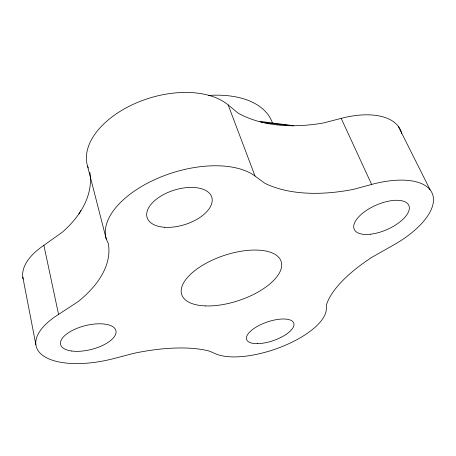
<?xml version="1.0" encoding="UTF-8"?>
<svg xmlns="http://www.w3.org/2000/svg" width="456" height="456" viewBox="0 0 456 456"><rect width="100%" height="100%" fill="white"/><g stroke="black" fill="none" stroke-linecap="round" stroke-linejoin="round"><path stroke-width="0.68" d="M78.859 214.092L80.969 210.427M23.182 279.083A68.759 34.285 -13.8 0 1 43.89 245.339L62.455 232.104A150.947 85.283 -7 0 0 89.878 172.408M228.142 104.897L255.024 176.033L264.788 183.261A167.762 91.599 -27.6 0 0 353.44 189.365L371.629 184.435A74.123 33.436 -23 0 1 432.778 194.849A74.123 33.436 -23 0 1 390.815 246.565L372.142 257.144A113.128 42.813 -23.2 0 0 326.513 304.711L326.279 309.385A62.466 24.841 -19 0 1 282.036 346.617A62.466 24.841 -19 0 1 215.62 353.816L209.566 351.171A107.274 39.529 -15.4 0 0 134.064 353.28L114.787 358.308A71.894 31.293 -14.6 0 1 42.26 355.053A71.894 31.293 -14.6 0 1 58.562 314.418L78.244 301.53A159.355 79.378 -8.9 0 0 108.311 243.487L106.265 239.018L87.535 166.144A78.877 46.877 -17.4 0 1 135.785 103.17A78.877 46.877 -17.4 0 1 228.142 104.897L237.855 112.951A158.403 97.658 -29.5 0 0 323.817 122.898L341.196 118.36A70.771 36.52 -23.9 0 1 401.725 133.739M261.305 122.328L293.145 125.862M259.983 121.381L293.168 125.651M398.339 126.415L430.122 189.838M341.196 118.36L371.629 184.435M87.535 166.144L88.321 167.962M43.89 245.339L58.562 314.418M22.8 277.105L35.864 344.645M106.265 239.018A83.106 43.445 -17.6 0 1 158.751 177.857A83.106 43.445 -17.6 0 1 255.024 176.033M208.626 95.446A87.968 50.947 -18.6 0 1 272.363 122.846M71.609 351.012A28.511 12.272 -14.1 0 0 115.87 333.473A28.511 12.272 -14.1 0 0 77.235 328.24A28.511 12.272 -14.1 0 0 71.609 351.012M164.519 227.265A33.886 18.029 -17.5 0 0 212.182 199.272A33.886 18.029 -17.5 0 0 161.641 195.647A33.886 18.029 -17.5 0 0 164.519 227.265M370.466 234.224A29.8 13.366 -23.6 0 0 409.169 206.46A29.8 13.366 -23.6 0 0 364.925 211.464A29.8 13.366 -23.6 0 0 370.466 234.224M257.68 343.659A24.955 9.787 -19.1 0 0 293.989 324.815A24.955 9.787 -19.1 0 0 258.928 325.538A24.955 9.787 -19.1 0 0 257.68 343.659M205.542 305.919A52.406 23.695 -18.5 0 0 281.694 265.324A52.406 23.695 -18.5 0 0 207.098 262.724A52.406 23.695 -18.5 0 0 205.542 305.919"/></g></svg>
